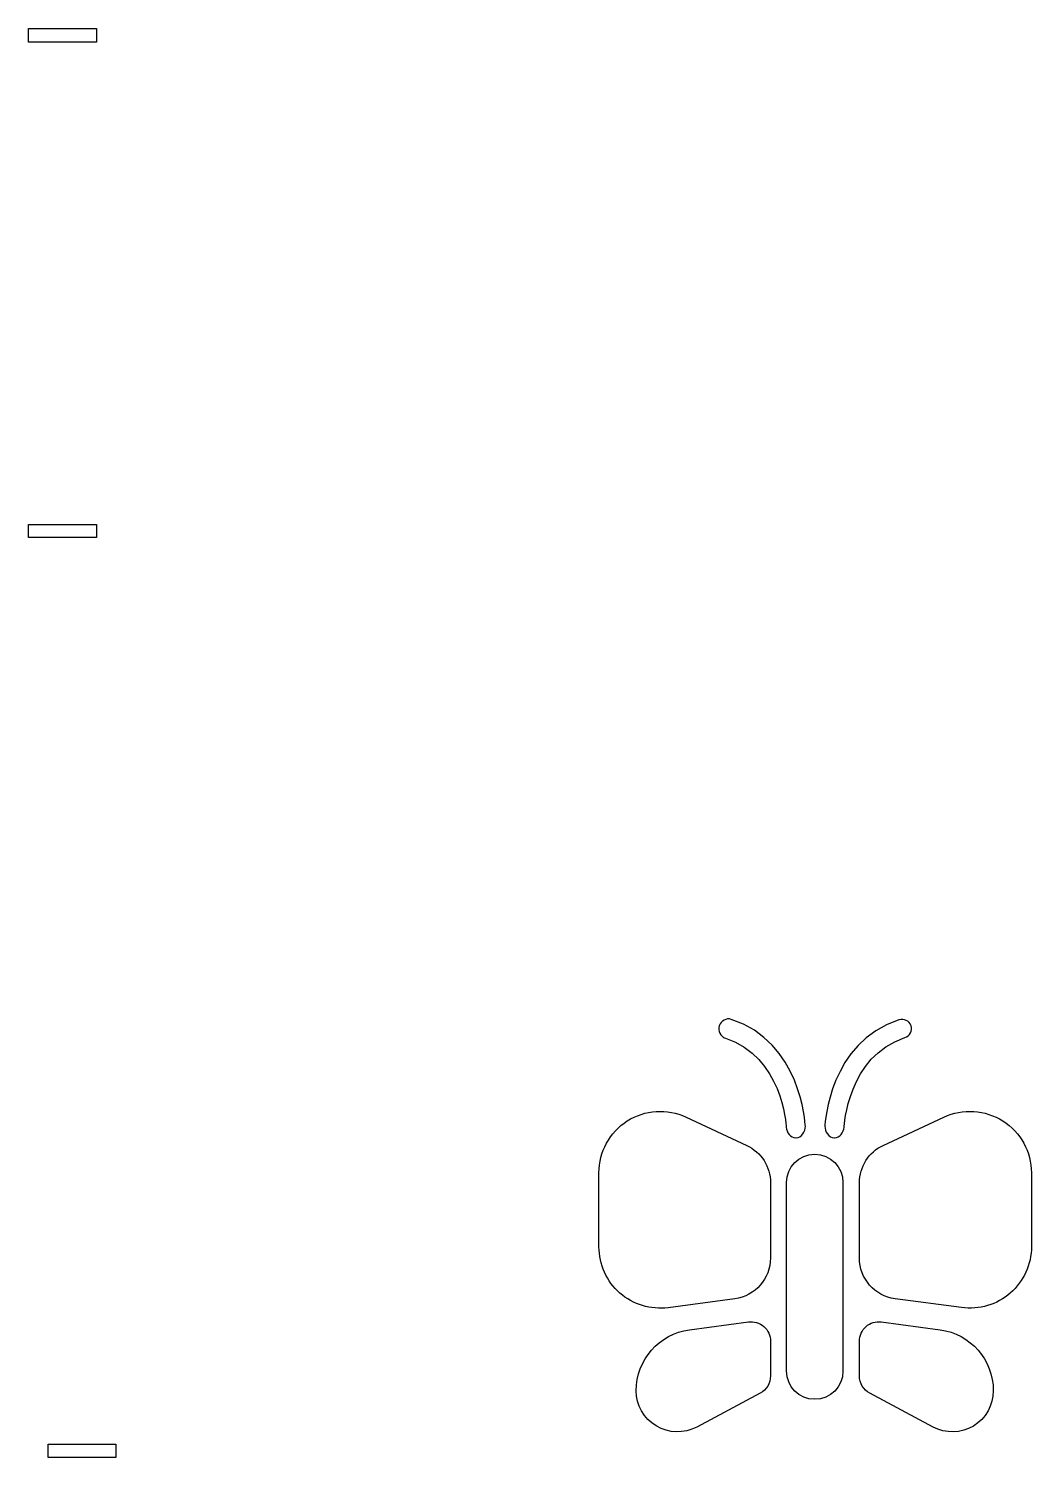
# Model space of a CAD drawing. Header units: centimetres. Extents: x -2.17 to 0.59, y -0.64 to 3.29.
import ezdxf

# ---------------------------------------------------------------- set-up
doc = ezdxf.new("R2010")
doc.units = ezdxf.units.CM
doc.header["$MEASUREMENT"] = 0
doc.header["$XCLIPFRAME"] = 0
doc.layers.add('Layer 1', color=7, linetype='Continuous')
picture_1 = doc.add_image_def('image1.jpg', size_in_pixel=(963, 188))
picture_2 = doc.add_image_def('image2.jpg', size_in_pixel=(968, 186))
picture_3 = doc.add_image_def('image3.jpg', size_in_pixel=(967, 194))

msp = doc.modelspace()

# ---------------------------------------------------------------- linework, layer by layer
at = {"layer": 'Layer 1'}
for points, knots in [([(-0.0568, 0.2376), (-0.0707, 0.2376), (-0.0824, 0.2529), (-0.0831, 0.267), (-0.0831, 0.267), (-0.0834, 0.2748), (-0.0942, 0.4606), (-0.2502, 0.5113), (-0.2502, 0.5113), (-0.264, 0.5158), (-0.2716, 0.5318), (-0.2671, 0.5456), (-0.2671, 0.5456), (-0.2626, 0.5594), (-0.2477, 0.5676), (-0.2339, 0.5631), (-0.2339, 0.5631), (-0.0428, 0.501), (-0.0308, 0.2784), (-0.0303, 0.2692), (-0.0303, 0.2692), (-0.0297, 0.2547), (-0.0409, 0.2376), (-0.0555, 0.2376), (-0.0555, 0.2376), (-0.0559, 0.2376), (-0.0563, 0.2376), (-0.0568, 0.2376)], [0, 0, 0, 0, 0.125, 0.125, 0.125, 0.125, 0.25, 0.25, 0.25, 0.25, 0.375, 0.375, 0.375, 0.375, 0.5, 0.5, 0.5, 0.5, 0.625, 0.625, 0.625, 0.625, 0.75, 0.75, 0.75, 0.75, 1, 1, 1, 1]), ([(0.0498, 0.2376), (0.0494, 0.2376), (0.049, 0.2376), (0.0486, 0.2376), (0.0486, 0.2376), (0.034, 0.2376), (0.0228, 0.2549), (0.0234, 0.2695), (0.0234, 0.2695), (0.0238, 0.2787), (0.0358, 0.4994), (0.2269, 0.5615), (0.2269, 0.5615), (0.2408, 0.566), (0.2557, 0.5595), (0.2602, 0.5456), (0.2602, 0.5456), (0.2647, 0.5318), (0.2571, 0.5175), (0.2432, 0.5129), (0.2432, 0.5129), (0.0865, 0.4621), (0.0762, 0.2687), (0.0761, 0.2668), (0.0761, 0.2668), (0.0755, 0.2527), (0.0638, 0.2376), (0.0498, 0.2376)], [0, 0, 0, 0, 0.125, 0.125, 0.125, 0.125, 0.25, 0.25, 0.25, 0.25, 0.375, 0.375, 0.375, 0.375, 0.5, 0.5, 0.5, 0.5, 0.625, 0.625, 0.625, 0.625, 0.75, 0.75, 0.75, 0.75, 1, 1, 1, 1]), ([(-0.4073, -0.2296), (-0.4073, -0.2296), (-0.2244, -0.2052), (-0.2244, -0.2052), (-0.2244, -0.2052), (-0.1681, -0.1977), (-0.1263, -0.1497), (-0.1263, -0.093), (-0.1263, -0.093), (-0.1263, -0.093), (-0.1263, 0.1139), (-0.1263, 0.1139), (-0.1263, 0.1139), (-0.1263, 0.1579), (-0.1516, 0.1979), (-0.1915, 0.2165), (-0.1915, 0.2165), (-0.1915, 0.2165), (-0.3582, 0.2943), (-0.3582, 0.2943), (-0.3582, 0.2943), (-0.4106, 0.3187), (-0.4713, 0.3147), (-0.52, 0.2837), (-0.52, 0.2837), (-0.5688, 0.2526), (-0.5977, 0.1988), (-0.5977, 0.1411), (-0.5977, 0.1411), (-0.5977, 0.1411), (-0.5977, -0.062), (-0.5977, -0.062), (-0.5977, -0.062), (-0.5977, -0.1108), (-0.5772, -0.1572), (-0.5405, -0.1893), (-0.5405, -0.1893), (-0.5039, -0.2213), (-0.4556, -0.236), (-0.4073, -0.2296)], [0, 0, 0, 0, 0.090909, 0.090909, 0.090909, 0.090909, 0.181818, 0.181818, 0.181818, 0.181818, 0.272727, 0.272727, 0.272727, 0.272727, 0.363636, 0.363636, 0.363636, 0.363636, 0.454545, 0.454545, 0.454545, 0.454545, 0.545455, 0.545455, 0.545455, 0.545455, 0.636364, 0.636364, 0.636364, 0.636364, 0.727273, 0.727273, 0.727273, 0.727273, 0.818182, 0.818182, 0.818182, 0.818182, 1, 1, 1, 1]), ([(0.5126, 0.2837), (0.4639, 0.3147), (0.4025, 0.3188), (0.3501, 0.2943), (0.3501, 0.2943), (0.3501, 0.2943), (0.1835, 0.2166), (0.1835, 0.2166), (0.1835, 0.2166), (0.1437, 0.1979), (0.1184, 0.158), (0.1184, 0.114), (0.1184, 0.114), (0.1184, 0.114), (0.1184, -0.0929), (0.1184, -0.0929), (0.1184, -0.0929), (0.1184, -0.1497), (0.1601, -0.1977), (0.2164, -0.2051), (0.2164, -0.2051), (0.2164, -0.2051), (0.3993, -0.2295), (0.3993, -0.2295), (0.3993, -0.2295), (0.4476, -0.2359), (0.4966, -0.2213), (0.5333, -0.1892), (0.5333, -0.1892), (0.5699, -0.1571), (0.5912, -0.1107), (0.5912, -0.0619), (0.5912, -0.0619), (0.5912, -0.0619), (0.5912, 0.1412), (0.5912, 0.1412), (0.5912, 0.1412), (0.5912, 0.1989), (0.5614, 0.2527), (0.5126, 0.2837)], [0, 0, 0, 0, 0.090909, 0.090909, 0.090909, 0.090909, 0.181818, 0.181818, 0.181818, 0.181818, 0.272727, 0.272727, 0.272727, 0.272727, 0.363636, 0.363636, 0.363636, 0.363636, 0.454545, 0.454545, 0.454545, 0.454545, 0.545455, 0.545455, 0.545455, 0.545455, 0.636364, 0.636364, 0.636364, 0.636364, 0.727273, 0.727273, 0.727273, 0.727273, 0.818182, 0.818182, 0.818182, 0.818182, 1, 1, 1, 1]), ([(-0.0046, 0.1925), (-0.0478, 0.1925), (-0.0823, 0.1575), (-0.0823, 0.1144), (-0.0823, 0.1144), (-0.0823, 0.1144), (-0.0823, -0.4036), (-0.0823, -0.4036), (-0.0823, -0.4036), (-0.0823, -0.4467), (-0.0478, -0.4816), (-0.0046, -0.4816), (-0.0046, -0.4816), (0.0386, -0.4816), (0.0731, -0.4467), (0.0731, -0.4036), (0.0731, -0.4036), (0.0731, -0.4036), (0.0731, 0.1144), (0.0731, 0.1144), (0.0731, 0.1144), (0.0731, 0.1575), (0.0386, 0.1925), (-0.0046, 0.1925)], [0, 0, 0, 0, 0.142857, 0.142857, 0.142857, 0.142857, 0.285714, 0.285714, 0.285714, 0.285714, 0.428571, 0.428571, 0.428571, 0.428571, 0.571429, 0.571429, 0.571429, 0.571429, 0.714286, 0.714286, 0.714286, 0.714286, 1, 1, 1, 1]), ([(-0.1445, -0.2816), (-0.1561, -0.2714), (-0.1716, -0.2667), (-0.1869, -0.2688), (-0.1869, -0.2688), (-0.1869, -0.2688), (-0.3485, -0.2903), (-0.3485, -0.2903), (-0.3485, -0.2903), (-0.4326, -0.3015), (-0.4954, -0.3731), (-0.4954, -0.4579), (-0.4954, -0.4579), (-0.4954, -0.4579), (-0.4954, -0.4579), (-0.4954, -0.4579), (-0.4954, -0.4579), (-0.4954, -0.4977), (-0.4744, -0.5345), (-0.4403, -0.5549), (-0.4403, -0.5549), (-0.4062, -0.5754), (-0.3638, -0.5765), (-0.3287, -0.5578), (-0.3287, -0.5578), (-0.3287, -0.5578), (-0.1546, -0.4648), (-0.1546, -0.4648), (-0.1546, -0.4648), (-0.1371, -0.4555), (-0.1263, -0.4373), (-0.1263, -0.4174), (-0.1263, -0.4174), (-0.1263, -0.4174), (-0.1263, -0.3221), (-0.1263, -0.3221), (-0.1263, -0.3221), (-0.1263, -0.3066), (-0.1328, -0.2918), (-0.1445, -0.2816)], [0, 0, 0, 0, 0.090909, 0.090909, 0.090909, 0.090909, 0.181818, 0.181818, 0.181818, 0.181818, 0.272727, 0.272727, 0.272727, 0.272727, 0.363636, 0.363636, 0.363636, 0.363636, 0.454545, 0.454545, 0.454545, 0.454545, 0.545455, 0.545455, 0.545455, 0.545455, 0.636364, 0.636364, 0.636364, 0.636364, 0.727273, 0.727273, 0.727273, 0.727273, 0.818182, 0.818182, 0.818182, 0.818182, 1, 1, 1, 1]), ([(0.3399, -0.2903), (0.3399, -0.2903), (0.1785, -0.2688), (0.1785, -0.2688), (0.1785, -0.2688), (0.1632, -0.2667), (0.1481, -0.2715), (0.1364, -0.2816), (0.1364, -0.2816), (0.1247, -0.2918), (0.1184, -0.3066), (0.1184, -0.3221), (0.1184, -0.3221), (0.1184, -0.3221), (0.1184, -0.4174), (0.1184, -0.4174), (0.1184, -0.4174), (0.1184, -0.4373), (0.1291, -0.4555), (0.1466, -0.4649), (0.1466, -0.4649), (0.1466, -0.4649), (0.3207, -0.5578), (0.3207, -0.5578), (0.3207, -0.5578), (0.3558, -0.5765), (0.3977, -0.5754), (0.4317, -0.555), (0.4317, -0.555), (0.4659, -0.5346), (0.4863, -0.4977), (0.4863, -0.4579), (0.4863, -0.4579), (0.4863, -0.4579), (0.4863, -0.4579), (0.4863, -0.4579), (0.4863, -0.4579), (0.4863, -0.3731), (0.4239, -0.3015), (0.3399, -0.2903)], [0, 0, 0, 0, 0.090909, 0.090909, 0.090909, 0.090909, 0.181818, 0.181818, 0.181818, 0.181818, 0.272727, 0.272727, 0.272727, 0.272727, 0.363636, 0.363636, 0.363636, 0.363636, 0.454545, 0.454545, 0.454545, 0.454545, 0.545455, 0.545455, 0.545455, 0.545455, 0.636364, 0.636364, 0.636364, 0.636364, 0.727273, 0.727273, 0.727273, 0.727273, 0.818182, 0.818182, 0.818182, 0.818182, 1, 1, 1, 1])]:
    msp.add_open_spline(points, degree=3, knots=knots, dxfattribs=at)

# ---------------------------------------------------------------- pictures from other files: only their frames are drawn
at = {"layer": 'Layer 1', "color": 0}
image = msp.add_image(picture_3, insert=(-2.1431, 0.6085), size_in_units=(13.4306, 2.6944), dxfattribs=at)
image.set_boundary_path([(-2.143, 0.609), (11.298, 3.307)])
image.dxf.flags = 3
image = msp.add_image(picture_2, insert=(-2.1431, -0.6615), size_in_units=(13.4444, 2.5833), dxfattribs=at)
image.set_boundary_path([(-2.143, -0.661), (11.303, 1.931)])
image.dxf.flags = 3
image = msp.add_image(picture_1, insert=(-2.0902, -3.2544), size_in_units=(13.375, 2.6111), dxfattribs=at)
image.set_boundary_path([(-2.09, -3.254), (11.298, -0.635)])
image.dxf.flags = 3

doc.saveas('drawing.dxf')
